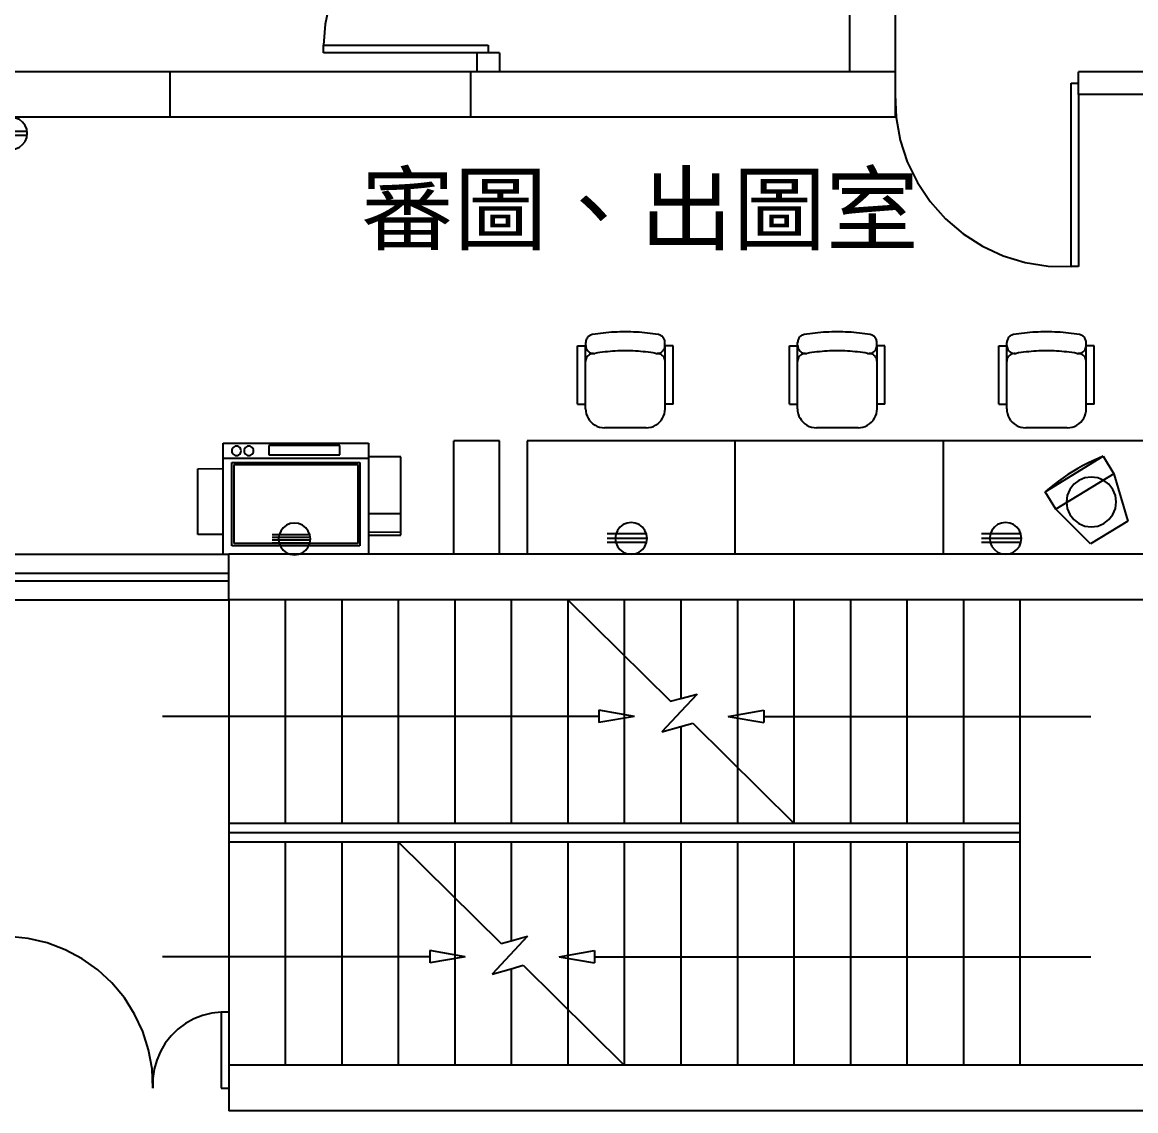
# Model space of a CAD drawing. Header units: centimetres. Extents: x 1966 to 8787, y 7398 to 12383.
# Drawn here: x 6492 to 7081, y 8676 to 9251 of the extents above; entities that cross this region are included whole.
import ezdxf

# ---------------------------------------------------------------- set-up
doc = ezdxf.new("R2010")
doc.units = ezdxf.units.CM
doc.styles.get("Standard").update_dxf_attribs({"font": 'arial.ttf', "height": 10})

# ---------------------------------------------------------------- blocks, each defined once
blk = doc.blocks.new('四連插座')
for p, q in [((-9.45, 12.31), (-10.29, 10.29)), ((-8.11, 14.05), (-9.45, 12.31)), ((-6.37, 15.39), (-8.11, 14.05)), ((-4.35, 16.23), (-6.37, 15.39)), ((-2.17, 16.51), (-4.35, 16.23)), ((0, 16.23), (-2.17, 16.51)), ((2.03, 15.39), (0, 16.23)), ((3.77, 14.05), (2.03, 15.39)), ((5.1, 12.31), (3.77, 14.05)), ((5.94, 10.29), (5.1, 12.31)), ((6.23, 10.33), (-13.96, 10.33)), ((6.23, 8.8), (-13.96, 8.8)), ((6.23, 7.43), (-13.96, 7.43)), ((-10.29, 10.29), (-10.57, 8.11)), ((-10.57, 8.11), (-10.29, 5.94)), ((-10.29, 5.94), (-9.45, 3.91)), ((5.1, 3.91), (5.94, 5.94)), ((6.23, 8.11), (5.94, 10.29)), ((5.94, 5.94), (6.23, 8.11)), ((6.23, 5.83), (-13.96, 5.83)), ((-9.45, 3.91), (-8.11, 2.17)), ((-8.11, 2.17), (-6.37, 0.84)), ((-6.37, 0.84), (-4.35, 0)), ((-4.35, 0), (-2.17, -0.29)), ((-2.17, -0.29), (0, 0)), ((0, 0), (2.03, 0.84)), ((2.03, 0.84), (3.77, 2.17)), ((3.77, 2.17), (5.1, 3.91))]:
    blk.add_line(p, q)
blk = doc.blocks.new('三連插座')
for p, q in [((-7.27, 12.6), (-8.11, 10.57)), ((-5.94, 14.34), (-7.27, 12.6)), ((-4.2, 15.67), (-5.94, 14.34)), ((-2.17, 16.51), (-4.2, 15.67)), ((0, 16.8), (-2.17, 16.51)), ((2.17, 16.51), (0, 16.8)), ((4.2, 15.67), (2.17, 16.51)), ((5.94, 14.34), (4.2, 15.67)), ((7.27, 12.6), (5.94, 14.34)), ((8.11, 10.57), (7.27, 12.6)), ((8.11, 10.73), (-12.77, 10.73)), ((8.4, 8.4), (-12.77, 8.4)), ((8.11, 6.23), (-12.77, 6.24)), ((-8.11, 10.57), (-8.4, 8.4)), ((-8.4, 8.4), (-8.11, 6.23)), ((-8.11, 6.23), (-7.27, 4.2)), ((7.27, 4.2), (8.11, 6.23)), ((8.4, 8.4), (8.11, 10.57)), ((8.11, 6.23), (8.4, 8.4)), ((-7.27, 4.2), (-5.94, 2.46)), ((-5.94, 2.46), (-4.2, 1.13)), ((-4.2, 1.13), (-2.17, 0.29)), ((-2.17, 0.29), (0, 0)), ((0, 0), (2.17, 0.29)), ((2.17, 0.29), (4.2, 1.13)), ((4.2, 1.13), (5.94, 2.46)), ((5.94, 2.46), (7.27, 4.2))]:
    blk.add_line(p, q)
blk = doc.blocks.new('雙連插座')
for p, q in [((-9.45, 12.31), (-10.29, 10.29)), ((-8.11, 14.05), (-9.45, 12.31)), ((-6.37, 15.39), (-8.11, 14.05)), ((-4.35, 16.23), (-6.37, 15.39)), ((-2.17, 16.51), (-4.35, 16.23)), ((0, 16.23), (-2.17, 16.51)), ((2.03, 15.39), (0, 16.23)), ((3.77, 14.05), (2.03, 15.39)), ((5.1, 12.31), (3.77, 14.05)), ((5.94, 10.29), (5.1, 12.31)), ((6.08, 9.2), (-17.33, 9.2)), ((6.08, 7.07), (-17.33, 7.07)), ((-10.29, 10.29), (-10.57, 8.11)), ((-10.57, 8.11), (-10.29, 5.94)), ((-10.29, 5.94), (-9.45, 3.91)), ((5.1, 3.91), (5.94, 5.94)), ((6.23, 8.11), (5.94, 10.29)), ((5.94, 5.94), (6.23, 8.11)), ((-9.45, 3.91), (-8.11, 2.17)), ((-8.11, 2.17), (-6.37, 0.84)), ((-6.37, 0.84), (-4.35, 0)), ((-4.35, 0), (-2.17, -0.29)), ((-2.17, -0.29), (0, 0)), ((0, 0), (2.03, 0.84)), ((2.03, 0.84), (3.77, 2.17)), ((3.77, 2.17), (5.1, 3.91))]:
    blk.add_line(p, q)

msp = doc.modelspace()

# ---------------------------------------------------------------- linework, layer by layer
for p, q in [((6929.51, 9321.73), (6929.51, 9224.73)), ((6953.51, 9321.73), (6953.51, 9224.73)), ((6654.77, 9260.74), (6652.41, 9249.85)), ((6652.41, 9249.85), (6651.51, 9238.73)), ((6651.51, 9238.73), (6738.51, 9238.73)), ((6651.51, 9234.73), (6651.51, 9238.73)), ((6738.51, 9238.73), (6738.51, 9234.73)), ((6732.51, 9234.73), (6651.51, 9234.73)), ((6732.51, 9234.73), (6732.51, 9224.73)), ((6738.51, 9234.73), (6732.51, 9234.73)), ((6744.51, 9234.73), (6738.51, 9234.73)), ((6744.51, 9234.73), (6744.51, 9224.73)), ((6570.51, 9224.73), (6402.51, 9224.73)), ((6570.51, 9200.73), (6570.51, 9224.73)), ((6729.51, 9224.73), (6570.51, 9224.73)), ((6729.51, 9200.73), (6729.51, 9224.73)), ((6732.51, 9224.73), (6729.51, 9224.73)), ((6744.51, 9224.73), (6732.51, 9224.73)), ((6929.51, 9224.73), (6744.51, 9224.73)), ((6953.51, 9224.73), (6929.51, 9224.73)), ((6953.51, 9224.73), (6953.51, 9212.73)), ((7193.51, 9224.73), (7050.51, 9224.73)), ((7050.51, 9218.73), (7050.51, 9224.73)), ((7046.51, 9218.73), (7050.51, 9218.73)), ((7046.51, 9121.73), (7046.51, 9218.73)), ((7050.51, 9212.73), (7050.51, 9218.73)), ((6953.51, 9212.73), (6954.04, 9200.59)), ((6953.51, 9212.73), (6953.51, 9200.73)), ((7050.51, 9212.73), (7050.51, 9121.73)), ((7104.51, 9212.73), (7050.51, 9212.73)), ((6570.51, 9200.73), (6439.51, 9200.73)), ((6729.51, 9200.73), (6570.51, 9200.73)), ((6953.51, 9200.73), (6729.51, 9200.73)), ((6954.04, 9200.59), (6956.21, 9188.63)), ((6956.21, 9188.63), (6960, 9177.08)), ((6960, 9177.08), (6965.34, 9166.15)), ((6965.34, 9166.15), (6972.11, 9156.06)), ((6972.11, 9156.06), (6980.2, 9146.98)), ((6980.2, 9146.98), (6989.45, 9139.09)), ((6989.45, 9139.09), (6999.69, 9132.54)), ((6999.69, 9132.54), (7010.72, 9127.45)), ((7010.72, 9127.45), (7022.35, 9123.91)), ((7022.35, 9123.91), (7034.36, 9121.99)), ((7034.36, 9121.99), (7046.51, 9121.73)), ((7050.51, 9121.73), (7046.51, 9121.73)), ((6790.23, 9082.67), (6790.14, 9082.19)), ((6790.37, 9083.13), (6790.23, 9082.67)), ((6790.56, 9083.58), (6790.37, 9083.13)), ((6790.81, 9084.01), (6790.56, 9083.58)), ((6791.1, 9084.4), (6790.81, 9084.01)), ((6791.44, 9084.75), (6791.1, 9084.4)), ((6791.81, 9085.06), (6791.44, 9084.75)), ((6792.22, 9085.33), (6791.81, 9085.06)), ((6792.66, 9085.55), (6792.22, 9085.33)), ((6793.12, 9085.71), (6792.66, 9085.55)), ((6793.6, 9085.82), (6793.12, 9085.71)), ((6795.04, 9086.05), (6793.6, 9085.82)), ((6796.48, 9086.26), (6795.04, 9086.05)), ((6797.93, 9086.46), (6796.48, 9086.26)), ((6799.38, 9086.63), (6797.93, 9086.46)), ((6800.83, 9086.78), (6799.38, 9086.63)), ((6802.29, 9086.91), (6800.83, 9086.78)), ((6803.75, 9087.02), (6802.29, 9086.91)), ((6805.2, 9087.11), (6803.75, 9087.02)), ((6806.66, 9087.18), (6805.2, 9087.11)), ((6808.12, 9087.23), (6806.66, 9087.18)), ((6809.58, 9087.26), (6808.12, 9087.23)), ((6811.04, 9087.27), (6809.58, 9087.26)), ((6812.5, 9087.26), (6811.04, 9087.27)), ((6813.96, 9087.23), (6812.5, 9087.26)), ((6815.42, 9087.18), (6813.96, 9087.23)), ((6816.88, 9087.11), (6815.42, 9087.18)), ((6818.34, 9087.02), (6816.88, 9087.11)), ((6819.79, 9086.91), (6818.34, 9087.02)), ((6821.25, 9086.78), (6819.79, 9086.91)), ((6822.7, 9086.63), (6821.25, 9086.78)), ((6824.15, 9086.46), (6822.7, 9086.63)), ((6825.6, 9086.26), (6824.15, 9086.46)), ((6827.04, 9086.05), (6825.6, 9086.26)), ((6828.48, 9085.82), (6827.04, 9086.05)), ((6828.96, 9085.71), (6828.48, 9085.82)), ((6829.42, 9085.55), (6828.96, 9085.71)), ((6829.86, 9085.33), (6829.42, 9085.55)), ((6830.27, 9085.06), (6829.86, 9085.33)), ((6830.64, 9084.75), (6830.27, 9085.06)), ((6830.98, 9084.4), (6830.64, 9084.75)), ((6831.27, 9084.01), (6830.98, 9084.4)), ((6831.52, 9083.58), (6831.27, 9084.01)), ((6831.71, 9083.13), (6831.52, 9083.58)), ((6831.86, 9082.67), (6831.71, 9083.13)), ((6831.94, 9082.19), (6831.86, 9082.67)), ((6902.19, 9082.67), (6902.11, 9082.19)), ((6902.33, 9083.13), (6902.19, 9082.67)), ((6902.53, 9083.58), (6902.33, 9083.13)), ((6902.77, 9084.01), (6902.53, 9083.58)), ((6903.07, 9084.4), (6902.77, 9084.01)), ((6903.4, 9084.75), (6903.07, 9084.4)), ((6903.78, 9085.06), (6903.4, 9084.75)), ((6904.19, 9085.33), (6903.78, 9085.06)), ((6904.63, 9085.55), (6904.19, 9085.33)), ((6905.09, 9085.71), (6904.63, 9085.55)), ((6905.56, 9085.82), (6905.09, 9085.71)), ((6907, 9086.05), (6905.56, 9085.82)), ((6908.45, 9086.26), (6907, 9086.05)), ((6909.9, 9086.46), (6908.45, 9086.26)), ((6911.35, 9086.63), (6909.9, 9086.46)), ((6912.8, 9086.78), (6911.35, 9086.63)), ((6914.25, 9086.91), (6912.8, 9086.78)), ((6915.71, 9087.02), (6914.25, 9086.91)), ((6917.17, 9087.11), (6915.71, 9087.02)), ((6918.63, 9087.18), (6917.17, 9087.11)), ((6920.09, 9087.23), (6918.63, 9087.18)), ((6921.55, 9087.26), (6920.09, 9087.23)), ((6923.01, 9087.27), (6921.55, 9087.26)), ((6924.47, 9087.26), (6923.01, 9087.27)), ((6925.93, 9087.23), (6924.47, 9087.26)), ((6927.39, 9087.18), (6925.93, 9087.23)), ((6928.84, 9087.11), (6927.39, 9087.18)), ((6930.3, 9087.02), (6928.84, 9087.11)), ((6931.76, 9086.91), (6930.3, 9087.02)), ((6933.21, 9086.78), (6931.76, 9086.91)), ((6934.67, 9086.63), (6933.21, 9086.78)), ((6936.12, 9086.46), (6934.67, 9086.63)), ((6937.56, 9086.26), (6936.12, 9086.46)), ((6939.01, 9086.05), (6937.56, 9086.26)), ((6940.45, 9085.82), (6939.01, 9086.05)), ((6940.93, 9085.71), (6940.45, 9085.82)), ((6941.39, 9085.55), (6940.93, 9085.71)), ((6941.82, 9085.33), (6941.39, 9085.55)), ((6942.23, 9085.06), (6941.82, 9085.33)), ((6942.61, 9084.75), (6942.23, 9085.06)), ((6942.95, 9084.4), (6942.61, 9084.75)), ((6943.24, 9084.01), (6942.95, 9084.4)), ((6943.48, 9083.58), (6943.24, 9084.01)), ((6943.68, 9083.13), (6943.48, 9083.58)), ((6943.82, 9082.67), (6943.68, 9083.13)), ((6943.91, 9082.19), (6943.82, 9082.67)), ((7012.72, 9082.67), (7012.63, 9082.19)), ((7012.86, 9083.13), (7012.72, 9082.67)), ((7013.06, 9083.58), (7012.86, 9083.13)), ((7013.3, 9084.01), (7013.06, 9083.58)), ((7013.59, 9084.4), (7013.3, 9084.01)), ((7013.93, 9084.75), (7013.59, 9084.4)), ((7014.31, 9085.06), (7013.93, 9084.75)), ((7014.72, 9085.33), (7014.31, 9085.06)), ((7015.15, 9085.55), (7014.72, 9085.33)), ((7015.61, 9085.71), (7015.15, 9085.55)), ((7016.09, 9085.82), (7015.61, 9085.71)), ((7017.53, 9086.05), (7016.09, 9085.82)), ((7018.98, 9086.26), (7017.53, 9086.05)), ((7020.42, 9086.46), (7018.98, 9086.26)), ((7021.87, 9086.63), (7020.42, 9086.46)), ((7023.33, 9086.78), (7021.87, 9086.63)), ((7024.78, 9086.91), (7023.33, 9086.78)), ((7026.24, 9087.02), (7024.78, 9086.91)), ((7027.7, 9087.11), (7026.24, 9087.02)), ((7029.15, 9087.18), (7027.7, 9087.11)), ((7030.61, 9087.23), (7029.15, 9087.18)), ((7032.07, 9087.26), (7030.61, 9087.23)), ((7033.53, 9087.27), (7032.07, 9087.26)), ((7034.99, 9087.26), (7033.53, 9087.27)), ((7036.45, 9087.23), (7034.99, 9087.26)), ((7037.91, 9087.18), (7036.45, 9087.23)), ((7039.37, 9087.11), (7037.91, 9087.18)), ((7040.83, 9087.02), (7039.37, 9087.11)), ((7042.29, 9086.91), (7040.83, 9087.02)), ((7043.74, 9086.78), (7042.29, 9086.91)), ((7045.19, 9086.63), (7043.74, 9086.78)), ((7046.64, 9086.46), (7045.19, 9086.63)), ((7048.09, 9086.26), (7046.64, 9086.46)), ((7049.54, 9086.05), (7048.09, 9086.26)), ((7050.98, 9085.82), (7049.54, 9086.05)), ((7051.45, 9085.71), (7050.98, 9085.82)), ((7051.91, 9085.55), (7051.45, 9085.71)), ((7052.35, 9085.33), (7051.91, 9085.55)), ((7052.76, 9085.06), (7052.35, 9085.33)), ((7053.14, 9084.75), (7052.76, 9085.06)), ((7053.47, 9084.4), (7053.14, 9084.75)), ((7053.77, 9084.01), (7053.47, 9084.4)), ((7054.01, 9083.58), (7053.77, 9084.01)), ((7054.21, 9083.13), (7054.01, 9083.58)), ((7054.35, 9082.67), (7054.21, 9083.13)), ((7054.43, 9082.19), (7054.35, 9082.67)), ((6785.85, 9049.1), (6785.85, 9079.95)), ((6785.85, 9079.95), (6790.03, 9079.95)), ((6790.03, 9071.64), (6790.03, 9079.95)), ((6790.14, 9082.19), (6790.11, 9081.7)), ((6790.11, 9080), (6790.11, 9081.7)), ((6790.11, 9080), (6790.15, 9079.46)), ((6790.15, 9079.46), (6790.25, 9078.93)), ((6790.25, 9078.93), (6790.43, 9078.41)), ((6790.43, 9078.41), (6790.67, 9077.92)), ((6790.67, 9077.92), (6790.97, 9077.47)), ((6790.97, 9077.47), (6791.32, 9077.06)), ((6791.32, 9077.06), (6791.73, 9076.7)), ((6791.73, 9076.7), (6792.18, 9076.4)), ((6800.32, 9076.64), (6798.99, 9076.48)), ((6801.65, 9076.78), (6800.32, 9076.64)), ((6802.99, 9076.9), (6801.65, 9076.78)), ((6804.33, 9077.01), (6802.99, 9076.9)), ((6805.67, 9077.09), (6804.33, 9077.01)), ((6807.01, 9077.16), (6805.67, 9077.09)), ((6808.36, 9077.2), (6807.01, 9077.16)), ((6809.7, 9077.23), (6808.36, 9077.2)), ((6811.04, 9077.24), (6809.7, 9077.23)), ((6812.38, 9077.23), (6811.04, 9077.24)), ((6813.73, 9077.2), (6812.38, 9077.23)), ((6815.07, 9077.16), (6813.73, 9077.2)), ((6816.41, 9077.09), (6815.07, 9077.16)), ((6817.75, 9077.01), (6816.41, 9077.09)), ((6819.09, 9076.9), (6817.75, 9077.01)), ((6820.43, 9076.78), (6819.09, 9076.9)), ((6821.76, 9076.64), (6820.43, 9076.78)), ((6823.1, 9076.48), (6821.76, 9076.64)), ((6829.9, 9076.4), (6830.35, 9076.7)), ((6830.35, 9076.7), (6830.76, 9077.06)), ((6830.76, 9077.06), (6831.12, 9077.47)), ((6831.12, 9077.47), (6831.42, 9077.92)), ((6831.42, 9077.92), (6831.65, 9078.41)), ((6831.65, 9078.41), (6831.83, 9078.93)), ((6831.83, 9078.93), (6831.93, 9079.46)), ((6831.93, 9079.46), (6831.97, 9080)), ((6831.97, 9081.7), (6831.94, 9082.19)), ((6831.97, 9080), (6831.97, 9081.7)), ((6836.23, 9079.95), (6832.05, 9079.95)), ((6832.05, 9071.64), (6832.05, 9079.95)), ((6836.23, 9049.1), (6836.23, 9079.95)), ((6897.82, 9049.1), (6897.82, 9079.95)), ((6897.82, 9079.95), (6902, 9079.95)), ((6902, 9071.64), (6902, 9079.95)), ((6902.11, 9082.19), (6902.08, 9081.7)), ((6902.08, 9080), (6902.08, 9081.7)), ((6902.08, 9080), (6902.11, 9079.46)), ((6902.11, 9079.46), (6902.22, 9078.93)), ((6902.22, 9078.93), (6902.39, 9078.41)), ((6902.39, 9078.41), (6902.63, 9077.92)), ((6902.63, 9077.92), (6902.93, 9077.47)), ((6902.93, 9077.47), (6903.29, 9077.06)), ((6903.29, 9077.06), (6903.7, 9076.7)), ((6903.7, 9076.7), (6904.15, 9076.4)), ((6912.28, 9076.64), (6910.95, 9076.48)), ((6913.62, 9076.78), (6912.28, 9076.64)), ((6914.96, 9076.9), (6913.62, 9076.78)), ((6916.3, 9077.01), (6914.96, 9076.9)), ((6917.64, 9077.09), (6916.3, 9077.01)), ((6918.98, 9077.16), (6917.64, 9077.09)), ((6920.32, 9077.2), (6918.98, 9077.16)), ((6921.66, 9077.23), (6920.32, 9077.2)), ((6923.01, 9077.24), (6921.66, 9077.23)), ((6924.35, 9077.23), (6923.01, 9077.24)), ((6925.69, 9077.2), (6924.35, 9077.23)), ((6927.03, 9077.16), (6925.69, 9077.2)), ((6928.38, 9077.09), (6927.03, 9077.16)), ((6929.72, 9077.01), (6928.38, 9077.09)), ((6931.06, 9076.9), (6929.72, 9077.01)), ((6932.39, 9076.78), (6931.06, 9076.9)), ((6933.73, 9076.64), (6932.39, 9076.78)), ((6935.06, 9076.48), (6933.73, 9076.64)), ((6941.87, 9076.4), (6942.32, 9076.7)), ((6942.32, 9076.7), (6942.72, 9077.06)), ((6942.72, 9077.06), (6943.08, 9077.47)), ((6943.08, 9077.47), (6943.38, 9077.92)), ((6943.38, 9077.92), (6943.62, 9078.41)), ((6943.62, 9078.41), (6943.79, 9078.93)), ((6943.79, 9078.93), (6943.9, 9079.46)), ((6943.9, 9079.46), (6943.93, 9080)), ((6943.93, 9081.7), (6943.91, 9082.19)), ((6943.93, 9080), (6943.93, 9081.7)), ((6948.19, 9079.95), (6944.01, 9079.95)), ((6944.01, 9071.64), (6944.01, 9079.95)), ((6948.19, 9049.1), (6948.19, 9079.95)), ((7008.35, 9049.1), (7008.35, 9079.95)), ((7008.35, 9079.95), (7012.53, 9079.95)), ((7012.53, 9071.64), (7012.53, 9079.95)), ((7012.63, 9082.19), (7012.61, 9081.7)), ((7012.61, 9080), (7012.61, 9081.7)), ((7012.61, 9080), (7012.64, 9079.46)), ((7012.64, 9079.46), (7012.75, 9078.93)), ((7012.75, 9078.93), (7012.92, 9078.41)), ((7012.92, 9078.41), (7013.16, 9077.92)), ((7013.16, 9077.92), (7013.46, 9077.47)), ((7013.46, 9077.47), (7013.82, 9077.06)), ((7013.82, 9077.06), (7014.22, 9076.7)), ((7014.22, 9076.7), (7014.67, 9076.4)), ((7022.81, 9076.64), (7021.48, 9076.48)), ((7024.15, 9076.78), (7022.81, 9076.64)), ((7025.48, 9076.9), (7024.15, 9076.78)), ((7026.82, 9077.01), (7025.48, 9076.9)), ((7028.16, 9077.09), (7026.82, 9077.01)), ((7029.51, 9077.16), (7028.16, 9077.09)), ((7030.85, 9077.2), (7029.51, 9077.16)), ((7032.19, 9077.23), (7030.85, 9077.2)), ((7033.53, 9077.24), (7032.19, 9077.23)), ((7034.88, 9077.23), (7033.53, 9077.24)), ((7036.22, 9077.2), (7034.88, 9077.23)), ((7037.56, 9077.16), (7036.22, 9077.2)), ((7038.9, 9077.09), (7037.56, 9077.16)), ((7040.24, 9077.01), (7038.9, 9077.09)), ((7041.58, 9076.9), (7040.24, 9077.01)), ((7042.92, 9076.78), (7041.58, 9076.9)), ((7044.26, 9076.64), (7042.92, 9076.78)), ((7045.59, 9076.48), (7044.26, 9076.64)), ((7052.39, 9076.4), (7052.84, 9076.7)), ((7052.84, 9076.7), (7053.25, 9077.06)), ((7053.25, 9077.06), (7053.61, 9077.47)), ((7053.61, 9077.47), (7053.91, 9077.92)), ((7053.91, 9077.92), (7054.15, 9078.41)), ((7054.15, 9078.41), (7054.32, 9078.93)), ((7054.32, 9078.93), (7054.43, 9079.46)), ((7054.46, 9081.7), (7054.43, 9082.19)), ((7054.43, 9079.46), (7054.46, 9080)), ((7054.46, 9080), (7054.46, 9081.7)), ((7058.72, 9079.95), (7054.54, 9079.95)), ((7054.54, 9071.64), (7054.54, 9079.95)), ((7058.72, 9049.1), (7058.72, 9079.95)), ((6790.07, 9072.19), (6790.03, 9071.64)), ((6790.03, 9049.1), (6790.03, 9071.64)), ((6790.18, 9072.73), (6790.07, 9072.19)), ((6790.35, 9073.25), (6790.18, 9072.73)), ((6790.6, 9073.74), (6790.35, 9073.25)), ((6790.91, 9074.2), (6790.6, 9073.74)), ((6791.27, 9074.61), (6790.91, 9074.2)), ((6791.69, 9074.97), (6791.27, 9074.61)), ((6792.15, 9075.28), (6791.69, 9074.97)), ((6792.64, 9075.52), (6792.15, 9075.28)), ((6792.18, 9076.4), (6792.67, 9076.15)), ((6793.16, 9075.69), (6792.64, 9075.52)), ((6792.67, 9076.15), (6793.18, 9075.97)), ((6793.7, 9075.79), (6793.16, 9075.69)), ((6793.18, 9075.97), (6793.71, 9075.86)), ((6794.25, 9075.82), (6793.7, 9075.79)), ((6793.71, 9075.86), (6794.25, 9075.82)), ((6794.25, 9075.82), (6794.32, 9075.82)), ((6794.32, 9075.82), (6794.38, 9075.82)), ((6794.38, 9075.82), (6794.44, 9075.82)), ((6794.44, 9075.82), (6794.5, 9075.83)), ((6794.5, 9075.83), (6794.57, 9075.83)), ((6794.57, 9075.83), (6794.63, 9075.83)), ((6794.63, 9075.83), (6794.69, 9075.84)), ((6794.69, 9075.84), (6794.75, 9075.85)), ((6794.75, 9075.85), (6794.82, 9075.85)), ((6794.82, 9075.85), (6794.88, 9075.86)), ((6794.88, 9075.86), (6794.94, 9075.87)), ((6794.94, 9075.87), (6795, 9075.88)), ((6796.33, 9076.1), (6795, 9075.88)), ((6797.65, 9076.3), (6796.33, 9076.1)), ((6798.99, 9076.48), (6797.65, 9076.3)), ((6824.43, 9076.3), (6823.1, 9076.48)), ((6825.76, 9076.1), (6824.43, 9076.3)), ((6827.08, 9075.88), (6825.76, 9076.1)), ((6827.08, 9075.88), (6827.14, 9075.87)), ((6827.14, 9075.87), (6827.21, 9075.86)), ((6827.21, 9075.86), (6827.27, 9075.85)), ((6827.27, 9075.85), (6827.33, 9075.85)), ((6827.33, 9075.85), (6827.39, 9075.84)), ((6827.39, 9075.84), (6827.45, 9075.83)), ((6827.45, 9075.83), (6827.52, 9075.83)), ((6827.52, 9075.83), (6827.58, 9075.83)), ((6827.58, 9075.83), (6827.64, 9075.82)), ((6827.64, 9075.82), (6827.7, 9075.82)), ((6827.7, 9075.82), (6827.77, 9075.82)), ((6827.77, 9075.82), (6827.83, 9075.82)), ((6827.83, 9075.82), (6828.37, 9075.86)), ((6828.38, 9075.79), (6827.83, 9075.82)), ((6828.37, 9075.86), (6828.9, 9075.97)), ((6828.92, 9075.69), (6828.38, 9075.79)), ((6828.9, 9075.97), (6829.42, 9076.15)), ((6829.44, 9075.52), (6828.92, 9075.69)), ((6829.42, 9076.15), (6829.9, 9076.4)), ((6829.94, 9075.28), (6829.44, 9075.52)), ((6830.4, 9074.97), (6829.94, 9075.28)), ((6830.81, 9074.61), (6830.4, 9074.97)), ((6831.18, 9074.2), (6830.81, 9074.61)), ((6831.48, 9073.74), (6831.18, 9074.2)), ((6831.73, 9073.25), (6831.48, 9073.74)), ((6831.91, 9072.73), (6831.73, 9073.25)), ((6832.01, 9072.19), (6831.91, 9072.73)), ((6832.05, 9071.64), (6832.01, 9072.19)), ((6832.05, 9049.1), (6832.05, 9071.64)), ((6902.03, 9072.19), (6902, 9071.64)), ((6902, 9049.1), (6902, 9071.64)), ((6902.14, 9072.73), (6902.03, 9072.19)), ((6902.32, 9073.25), (6902.14, 9072.73)), ((6902.56, 9073.74), (6902.32, 9073.25)), ((6902.87, 9074.2), (6902.56, 9073.74)), ((6903.24, 9074.61), (6902.87, 9074.2)), ((6903.65, 9074.97), (6903.24, 9074.61)), ((6904.11, 9075.28), (6903.65, 9074.97)), ((6904.61, 9075.52), (6904.11, 9075.28)), ((6904.15, 9076.4), (6904.63, 9076.15)), ((6905.13, 9075.69), (6904.61, 9075.52)), ((6904.63, 9076.15), (6905.14, 9075.97)), ((6905.67, 9075.79), (6905.13, 9075.69)), ((6905.14, 9075.97), (6905.68, 9075.86)), ((6906.22, 9075.82), (6905.67, 9075.79)), ((6905.68, 9075.86), (6906.22, 9075.82)), ((6906.22, 9075.82), (6906.28, 9075.82)), ((6906.28, 9075.82), (6906.34, 9075.82)), ((6906.34, 9075.82), (6906.41, 9075.82)), ((6906.41, 9075.82), (6906.47, 9075.83)), ((6906.47, 9075.83), (6906.53, 9075.83)), ((6906.53, 9075.83), (6906.59, 9075.83)), ((6906.59, 9075.83), (6906.66, 9075.84)), ((6906.66, 9075.84), (6906.72, 9075.85)), ((6906.72, 9075.85), (6906.78, 9075.85)), ((6906.78, 9075.85), (6906.84, 9075.86)), ((6906.84, 9075.86), (6906.9, 9075.87)), ((6906.9, 9075.87), (6906.97, 9075.88)), ((6908.29, 9076.1), (6906.97, 9075.88)), ((6909.62, 9076.3), (6908.29, 9076.1)), ((6910.95, 9076.48), (6909.62, 9076.3)), ((6936.39, 9076.3), (6935.06, 9076.48)), ((6937.72, 9076.1), (6936.39, 9076.3)), ((6939.05, 9075.88), (6937.72, 9076.1)), ((6939.05, 9075.88), (6939.11, 9075.87)), ((6939.11, 9075.87), (6939.17, 9075.86)), ((6939.17, 9075.86), (6939.23, 9075.85)), ((6939.23, 9075.85), (6939.29, 9075.85)), ((6939.29, 9075.85), (6939.36, 9075.84)), ((6939.36, 9075.84), (6939.42, 9075.83)), ((6939.42, 9075.83), (6939.48, 9075.83)), ((6939.48, 9075.83), (6939.54, 9075.83)), ((6939.54, 9075.83), (6939.61, 9075.82)), ((6939.61, 9075.82), (6939.67, 9075.82)), ((6939.67, 9075.82), (6939.73, 9075.82)), ((6939.73, 9075.82), (6939.79, 9075.82)), ((6939.79, 9075.82), (6940.34, 9075.86)), ((6940.34, 9075.79), (6939.79, 9075.82)), ((6940.34, 9075.86), (6940.87, 9075.97)), ((6940.88, 9075.69), (6940.34, 9075.79)), ((6940.87, 9075.97), (6941.38, 9076.15)), ((6941.41, 9075.52), (6940.88, 9075.69)), ((6941.38, 9076.15), (6941.87, 9076.4)), ((6941.9, 9075.28), (6941.41, 9075.52)), ((6942.36, 9074.97), (6941.9, 9075.28)), ((6942.78, 9074.61), (6942.36, 9074.97)), ((6943.14, 9074.2), (6942.78, 9074.61)), ((6943.45, 9073.74), (6943.14, 9074.2)), ((6943.69, 9073.25), (6943.45, 9073.74)), ((6943.87, 9072.73), (6943.69, 9073.25)), ((6943.98, 9072.19), (6943.87, 9072.73)), ((6944.01, 9071.64), (6943.98, 9072.19)), ((6944.01, 9049.1), (6944.01, 9071.64)), ((7012.56, 9072.19), (7012.53, 9071.64)), ((7012.53, 9049.1), (7012.53, 9071.64)), ((7012.67, 9072.73), (7012.56, 9072.19)), ((7012.85, 9073.25), (7012.67, 9072.73)), ((7013.09, 9073.74), (7012.85, 9073.25)), ((7013.4, 9074.2), (7013.09, 9073.74)), ((7013.76, 9074.61), (7013.4, 9074.2)), ((7014.18, 9074.97), (7013.76, 9074.61)), ((7014.64, 9075.28), (7014.18, 9074.97)), ((7015.13, 9075.52), (7014.64, 9075.28)), ((7014.67, 9076.4), (7015.16, 9076.15)), ((7015.66, 9075.69), (7015.13, 9075.52)), ((7015.16, 9076.15), (7015.67, 9075.97)), ((7016.2, 9075.79), (7015.66, 9075.69)), ((7015.67, 9075.97), (7016.2, 9075.86)), ((7016.2, 9075.86), (7016.75, 9075.82)), ((7016.75, 9075.82), (7016.2, 9075.79)), ((7016.75, 9075.82), (7016.81, 9075.82)), ((7016.81, 9075.82), (7016.87, 9075.82)), ((7016.87, 9075.82), (7016.93, 9075.82)), ((7016.93, 9075.82), (7017, 9075.83)), ((7017, 9075.83), (7017.06, 9075.83)), ((7017.06, 9075.83), (7017.12, 9075.83)), ((7017.12, 9075.83), (7017.18, 9075.84)), ((7017.18, 9075.84), (7017.25, 9075.85)), ((7017.25, 9075.85), (7017.31, 9075.85)), ((7017.31, 9075.85), (7017.37, 9075.86)), ((7017.37, 9075.86), (7017.43, 9075.87)), ((7017.43, 9075.87), (7017.49, 9075.88)), ((7018.82, 9076.1), (7017.49, 9075.88)), ((7020.15, 9076.3), (7018.82, 9076.1)), ((7021.48, 9076.48), (7020.15, 9076.3)), ((7046.92, 9076.3), (7045.59, 9076.48)), ((7048.25, 9076.1), (7046.92, 9076.3)), ((7049.57, 9075.88), (7048.25, 9076.1)), ((7049.57, 9075.88), (7049.64, 9075.87)), ((7049.64, 9075.87), (7049.7, 9075.86)), ((7049.7, 9075.86), (7049.76, 9075.85)), ((7049.76, 9075.85), (7049.82, 9075.85)), ((7049.82, 9075.85), (7049.88, 9075.84)), ((7049.88, 9075.84), (7049.95, 9075.83)), ((7049.95, 9075.83), (7050.01, 9075.83)), ((7050.01, 9075.83), (7050.07, 9075.83)), ((7050.07, 9075.83), (7050.13, 9075.82)), ((7050.13, 9075.82), (7050.2, 9075.82)), ((7050.2, 9075.82), (7050.26, 9075.82)), ((7050.26, 9075.82), (7050.32, 9075.82)), ((7050.32, 9075.82), (7050.86, 9075.86)), ((7050.87, 9075.79), (7050.32, 9075.82)), ((7050.86, 9075.86), (7051.4, 9075.97)), ((7051.41, 9075.69), (7050.87, 9075.79)), ((7051.4, 9075.97), (7051.91, 9076.15)), ((7051.93, 9075.52), (7051.41, 9075.69)), ((7051.91, 9076.15), (7052.39, 9076.4)), ((7052.43, 9075.28), (7051.93, 9075.52)), ((7052.89, 9074.97), (7052.43, 9075.28)), ((7053.3, 9074.61), (7052.89, 9074.97)), ((7053.67, 9074.2), (7053.3, 9074.61)), ((7053.98, 9073.74), (7053.67, 9074.2)), ((7054.22, 9073.25), (7053.98, 9073.74)), ((7054.4, 9072.73), (7054.22, 9073.25)), ((7054.51, 9072.19), (7054.4, 9072.73)), ((7054.54, 9071.64), (7054.51, 9072.19)), ((7054.54, 9049.1), (7054.54, 9071.64)), ((6785.85, 9049.1), (6790.03, 9049.1)), ((6790.03, 9046.59), (6790.03, 9049.1)), ((6832.05, 9046.59), (6832.05, 9049.1)), ((6836.23, 9049.1), (6832.05, 9049.1)), ((6897.82, 9049.1), (6902, 9049.1)), ((6902, 9046.59), (6902, 9049.1)), ((6944.01, 9046.59), (6944.01, 9049.1)), ((6948.19, 9049.1), (6944.01, 9049.1)), ((7008.35, 9049.1), (7012.53, 9049.1)), ((7012.53, 9046.59), (7012.53, 9049.1)), ((7054.54, 9046.59), (7054.54, 9049.1)), ((7058.72, 9049.1), (7054.54, 9049.1)), ((6790.03, 9046.59), (6790.12, 9045.28)), ((6790.12, 9045.28), (6790.37, 9044)), ((6790.37, 9044), (6790.8, 9042.75)), ((6790.8, 9042.75), (6791.38, 9041.58)), ((6791.38, 9041.58), (6792.11, 9040.49)), ((6829.98, 9040.49), (6830.71, 9041.58)), ((6830.71, 9041.58), (6831.29, 9042.75)), ((6831.29, 9042.75), (6831.71, 9044)), ((6831.71, 9044), (6831.96, 9045.28)), ((6831.96, 9045.28), (6832.05, 9046.59)), ((6902, 9046.59), (6902.08, 9045.28)), ((6902.08, 9045.28), (6902.34, 9044)), ((6902.34, 9044), (6902.76, 9042.75)), ((6902.76, 9042.75), (6903.34, 9041.58)), ((6903.34, 9041.58), (6904.07, 9040.49)), ((6941.94, 9040.49), (6942.67, 9041.58)), ((6942.67, 9041.58), (6943.25, 9042.75)), ((6943.25, 9042.75), (6943.67, 9044)), ((6943.67, 9044), (6943.93, 9045.28)), ((6943.93, 9045.28), (6944.01, 9046.59)), ((7012.53, 9046.59), (7012.61, 9045.28)), ((7012.61, 9045.28), (7012.87, 9044)), ((7012.87, 9044), (7013.29, 9042.75)), ((7013.29, 9042.75), (7013.87, 9041.58)), ((7013.87, 9041.58), (7014.6, 9040.49)), ((7052.47, 9040.49), (7053.2, 9041.58)), ((7053.2, 9041.58), (7053.78, 9042.75)), ((7053.78, 9042.75), (7054.2, 9044)), ((7054.2, 9044), (7054.46, 9045.28)), ((7054.46, 9045.28), (7054.54, 9046.59)), ((6792.11, 9040.49), (6792.97, 9039.5)), ((6792.97, 9039.5), (6793.96, 9038.63)), ((6793.96, 9038.63), (6795.05, 9037.91)), ((6795.05, 9037.91), (6796.23, 9037.32)), ((6796.23, 9037.32), (6797.47, 9036.9)), ((6797.47, 9036.9), (6798.76, 9036.65)), ((6798.76, 9036.65), (6800.06, 9036.56)), ((6822.02, 9036.56), (6800.06, 9036.56)), ((6822.02, 9036.56), (6823.33, 9036.65)), ((6823.33, 9036.65), (6824.61, 9036.9)), ((6824.61, 9036.9), (6825.86, 9037.32)), ((6825.86, 9037.32), (6827.03, 9037.91)), ((6827.03, 9037.91), (6828.13, 9038.63)), ((6828.13, 9038.63), (6829.11, 9039.5)), ((6829.11, 9039.5), (6829.98, 9040.49)), ((6904.07, 9040.49), (6904.94, 9039.5)), ((6904.94, 9039.5), (6905.92, 9038.63)), ((6905.92, 9038.63), (6907.01, 9037.91)), ((6907.01, 9037.91), (6908.19, 9037.32)), ((6908.19, 9037.32), (6909.43, 9036.9)), ((6909.43, 9036.9), (6910.72, 9036.65)), ((6910.72, 9036.65), (6912.03, 9036.56)), ((6933.98, 9036.56), (6912.03, 9036.56)), ((6933.98, 9036.56), (6935.29, 9036.65)), ((6935.29, 9036.65), (6936.58, 9036.9)), ((6936.58, 9036.9), (6937.82, 9037.32)), ((6937.82, 9037.32), (6939, 9037.91)), ((6939, 9037.91), (6940.09, 9038.63)), ((6940.09, 9038.63), (6941.08, 9039.5)), ((6941.08, 9039.5), (6941.94, 9040.49)), ((7014.6, 9040.49), (7015.46, 9039.5)), ((7015.46, 9039.5), (7016.45, 9038.63)), ((7016.45, 9038.63), (7017.54, 9037.91)), ((7017.54, 9037.91), (7018.72, 9037.32)), ((7018.72, 9037.32), (7019.96, 9036.9)), ((7019.96, 9036.9), (7021.25, 9036.65)), ((7021.25, 9036.65), (7022.56, 9036.56)), ((7044.51, 9036.56), (7022.56, 9036.56)), ((7044.51, 9036.56), (7045.82, 9036.65)), ((7045.82, 9036.65), (7047.11, 9036.9)), ((7047.11, 9036.9), (7048.35, 9037.32)), ((7048.35, 9037.32), (7049.53, 9037.91)), ((7049.53, 9037.91), (7050.62, 9038.63)), ((7050.62, 9038.63), (7051.6, 9039.5)), ((7051.6, 9039.5), (7052.47, 9040.49)), ((6744.51, 9029.73), (6720.51, 9029.73)), ((6720.51, 8969.73), (6720.51, 9029.73)), ((6744.51, 8969.73), (6744.51, 9029.73)), ((6869.14, 9029.73), (6759.14, 9029.73)), ((6759.14, 9029.73), (6759.14, 8969.73)), ((6869.14, 8969.73), (6869.14, 9029.73)), ((6979.14, 9029.73), (6869.14, 9029.73)), ((6979.14, 8969.73), (6979.14, 9029.73)), ((7089.14, 9029.73), (6979.14, 9029.73)), ((6598.66, 8969.73), (6598.66, 9028.47)), ((6598.66, 9028.47), (6675.32, 9028.47)), ((6603.17, 9025.04), (6603.08, 9024.4)), ((6603.08, 9024.4), (6603.17, 9023.75)), ((6603.42, 9025.64), (6603.17, 9025.04)), ((6603.17, 9023.75), (6603.42, 9023.15)), ((6603.81, 9026.16), (6603.42, 9025.64)), ((6604.33, 9026.56), (6603.81, 9026.16)), ((6604.93, 9026.81), (6604.33, 9026.56)), ((6605.58, 9026.89), (6604.93, 9026.81)), ((6606.22, 9026.81), (6605.58, 9026.89)), ((6606.83, 9026.56), (6606.22, 9026.81)), ((6607.34, 9026.16), (6606.83, 9026.56)), ((6607.74, 9025.64), (6607.34, 9026.16)), ((6607.99, 9025.04), (6607.74, 9025.64)), ((6607.74, 9023.15), (6607.99, 9023.75)), ((6608.07, 9024.4), (6607.99, 9025.04)), ((6607.99, 9023.75), (6608.07, 9024.4)), ((6609.75, 9025.05), (6609.66, 9024.4)), ((6609.66, 9024.4), (6609.75, 9023.76)), ((6610, 9025.65), (6609.75, 9025.05)), ((6609.75, 9023.76), (6610, 9023.15)), ((6610.39, 9026.17), (6610, 9025.65)), ((6610.91, 9026.56), (6610.39, 9026.17)), ((6611.51, 9026.81), (6610.91, 9026.56)), ((6612.16, 9026.9), (6611.51, 9026.81)), ((6612.8, 9026.81), (6612.16, 9026.9)), ((6613.4, 9026.56), (6612.8, 9026.81)), ((6613.92, 9026.17), (6613.4, 9026.56)), ((6614.32, 9025.65), (6613.92, 9026.17)), ((6614.57, 9025.05), (6614.32, 9025.65)), ((6614.32, 9023.15), (6614.57, 9023.76)), ((6614.65, 9024.4), (6614.57, 9025.05)), ((6614.57, 9023.76), (6614.65, 9024.4)), ((6660.24, 9027.27), (6622.7, 9027.24)), ((6622.7, 9027.24), (6622.7, 9022.37)), ((6660.24, 9022.37), (6660.24, 9027.27)), ((6675.32, 9028.47), (6675.32, 9020.54)), ((6598.66, 9020.54), (6675.32, 9020.54)), ((6603.2, 9018.27), (6670.79, 9018.27)), ((6603.23, 8974.27), (6603.2, 9018.27)), ((6603.42, 9023.15), (6603.81, 9022.63)), ((6603.81, 9022.63), (6604.33, 9022.24)), ((6604.33, 9022.24), (6604.93, 9021.99)), ((6604.93, 9021.99), (6605.58, 9021.9)), ((6605.58, 9021.9), (6606.22, 9021.99)), ((6606.22, 9021.99), (6606.83, 9022.24)), ((6606.83, 9022.24), (6607.34, 9022.63)), ((6607.34, 9022.63), (6607.74, 9023.15)), ((6610, 9023.15), (6610.39, 9022.64)), ((6610.39, 9022.64), (6610.91, 9022.24)), ((6610.91, 9022.24), (6611.51, 9021.99)), ((6611.51, 9021.99), (6612.16, 9021.91)), ((6612.16, 9021.91), (6612.8, 9021.99)), ((6612.8, 9021.99), (6613.4, 9022.24)), ((6613.4, 9022.24), (6613.92, 9022.64)), ((6613.92, 9022.64), (6614.32, 9023.15)), ((6622.7, 9022.37), (6660.24, 9022.37)), ((6670.79, 9018.27), (6670.82, 8974.27)), ((6692.46, 9021.17), (6675.32, 9021.15)), ((6675.32, 9020.54), (6675.32, 8969.73)), ((6692.48, 8991.24), (6692.46, 9021.17)), ((7032.84, 9002.82), (7063.53, 9021.59)), ((7055.31, 9017.84), (7052.64, 9016.44)), ((7058.02, 9019.16), (7055.31, 9017.84)), ((7060.76, 9020.41), (7058.02, 9019.16)), ((7063.53, 9021.59), (7060.76, 9020.41)), ((7063.53, 9021.59), (7069.2, 9012.31)), ((6585.17, 9014.96), (6598.67, 9014.98)), ((6585.2, 8980.26), (6585.17, 9014.96)), ((6604.34, 9017.14), (6669.65, 9017.18)), ((6604.36, 8975.41), (6604.34, 9017.14)), ((6669.65, 9017.18), (6669.68, 8975.41)), ((7069.2, 9012.31), (7038.52, 8993.54)), ((7044.88, 9011.84), (7042.38, 9010.16)), ((7047.43, 9013.44), (7044.88, 9011.84)), ((7050.01, 9014.98), (7047.43, 9013.44)), ((7052.64, 9016.44), (7050.01, 9014.98)), ((7069.2, 9012.31), (7076.44, 8987.27)), ((7037.51, 9006.62), (7035.15, 9004.75)), ((7039.92, 9008.42), (7037.51, 9006.62)), ((7042.38, 9010.16), (7039.92, 9008.42)), ((7047.9, 9006.71), (7045.81, 9003.98)), ((7050.63, 9008.8), (7047.9, 9006.71)), ((7053.81, 9010.12), (7050.63, 9008.8)), ((7057.22, 9010.57), (7053.81, 9010.12)), ((7060.63, 9010.12), (7057.22, 9010.57)), ((7063.81, 9008.8), (7060.63, 9010.12)), ((7066.54, 9006.71), (7063.81, 9008.8)), ((7068.63, 9003.98), (7066.54, 9006.71)), ((7035.15, 9004.75), (7032.84, 9002.82)), ((7038.52, 8993.54), (7032.84, 9002.82)), ((7044.49, 9000.8), (7044.04, 8997.39)), ((7045.81, 9003.98), (7044.49, 9000.8)), ((7069.95, 9000.8), (7068.63, 9003.98)), ((7070.4, 8997.39), (7069.95, 9000.8)), ((7044.04, 8997.39), (7044.49, 8993.98)), ((7069.95, 8993.98), (7070.4, 8997.39)), ((6675.34, 8991.22), (6692.48, 8991.24)), ((6692.49, 8979.9), (6692.48, 8991.24)), ((7056.79, 8975.26), (7038.52, 8993.54)), ((7044.49, 8993.98), (7045.81, 8990.8)), ((7045.81, 8990.8), (7047.9, 8988.07)), ((7066.54, 8988.07), (7068.63, 8990.8)), ((7068.63, 8990.8), (7069.95, 8993.98)), ((7047.9, 8988.07), (7050.63, 8985.97)), ((7050.63, 8985.97), (7053.81, 8984.66)), ((7053.81, 8984.66), (7057.22, 8984.21)), ((7076.44, 8987.27), (7056.79, 8975.26)), ((7057.22, 8984.21), (7060.63, 8984.66)), ((7060.63, 8984.66), (7063.81, 8985.97)), ((7063.81, 8985.97), (7066.54, 8988.07)), ((6598.69, 8980.28), (6585.2, 8980.26)), ((6675.35, 8981.51), (6692.48, 8981.53)), ((6675.35, 8979.88), (6692.49, 8979.9)), ((6670.82, 8974.27), (6603.23, 8974.27)), ((6669.68, 8975.41), (6604.36, 8975.41)), ((6481.51, 8969.73), (6598.66, 8969.73)), ((6598.66, 8969.73), (6601.51, 8969.73)), ((6601.51, 8959.73), (6601.51, 8969.73)), ((6675.32, 8969.73), (6601.51, 8969.73)), ((6720.51, 8969.73), (6675.32, 8969.73)), ((6744.51, 8969.73), (6720.51, 8969.73)), ((6759.14, 8969.73), (6744.51, 8969.73)), ((6869.14, 8969.73), (6759.14, 8969.73)), ((6979.14, 8969.73), (6869.14, 8969.73)), ((7089.14, 8969.73), (6979.14, 8969.73)), ((6481.51, 8959.73), (6601.51, 8959.73)), ((6601.51, 8955.73), (6601.51, 8959.73)), ((6481.51, 8955.73), (6601.51, 8955.73)), ((6601.51, 8945.73), (6601.51, 8955.73)), ((6481.51, 8945.73), (6601.51, 8945.73)), ((6601.51, 8945.73), (6601.51, 8827.73)), ((6631.37, 8945.73), (6601.51, 8945.73)), ((6631.37, 8945.73), (6631.37, 8827.73)), ((6661.23, 8945.73), (6631.37, 8945.73)), ((6661.23, 8945.73), (6661.23, 8827.73)), ((6691.08, 8945.73), (6661.23, 8945.73)), ((6691.08, 8945.73), (6691.08, 8827.73)), ((6720.94, 8945.73), (6691.08, 8945.73)), ((6720.94, 8945.73), (6720.94, 8827.73)), ((6750.8, 8945.73), (6720.94, 8945.73)), ((6750.8, 8945.73), (6750.8, 8827.73)), ((6780.65, 8945.73), (6750.8, 8945.73)), ((6780.65, 8945.73), (6834.98, 8892.06)), ((6780.65, 8945.73), (6780.65, 8827.73)), ((6810.51, 8945.73), (6780.65, 8945.73)), ((6810.51, 8945.73), (6810.51, 8827.73)), ((6840.37, 8945.73), (6810.51, 8945.73)), ((6840.37, 8945.73), (6840.37, 8893.53)), ((6870.23, 8945.73), (6840.37, 8945.73)), ((6870.23, 8945.73), (6870.23, 8827.73)), ((6900.08, 8945.73), (6870.23, 8945.73)), ((6900.08, 8945.73), (6900.08, 8827.73)), ((6929.94, 8945.73), (6900.08, 8945.73)), ((6929.94, 8945.73), (6929.94, 8827.73)), ((6959.8, 8945.73), (6929.94, 8945.73)), ((6959.8, 8945.73), (6959.8, 8827.73)), ((6989.65, 8945.73), (6959.8, 8945.73)), ((6989.65, 8945.73), (6989.65, 8827.73)), ((7019.51, 8945.73), (6989.65, 8945.73)), ((7019.51, 8945.73), (7019.51, 8827.73)), ((7169.51, 8945.73), (7019.51, 8945.73)), ((6840.37, 8893.53), (6849.01, 8895.88)), ((6849.01, 8895.88), (6840.41, 8886.69)), ((6834.98, 8892.06), (6840.37, 8893.53)), ((6797.06, 8884.08), (6566.46, 8884.08)), ((6797.06, 8887.33), (6797.06, 8884.08)), ((6815.86, 8884.08), (6797.06, 8887.33)), ((6815.86, 8884.08), (6797.06, 8880.88)), ((6797.06, 8884.08), (6797.06, 8880.88)), ((6840.41, 8886.69), (6830.31, 8875.88)), ((6840.37, 8886.73), (6840.41, 8886.69)), ((6865.36, 8884.08), (6884.16, 8887.33)), ((6865.36, 8884.08), (6884.16, 8880.88)), ((6884.16, 8887.33), (6884.16, 8884.08)), ((6884.16, 8884.08), (7056.91, 8884.08)), ((6884.16, 8884.08), (6884.16, 8880.88)), ((6830.31, 8875.88), (6840.37, 8878.76)), ((6840.37, 8878.76), (6846.62, 8880.56)), ((6840.37, 8878.76), (6840.37, 8827.73)), ((6846.62, 8880.56), (6900.08, 8827.73)), ((6601.51, 8827.73), (6631.37, 8827.73)), ((6601.51, 8827.73), (6601.51, 8822.73)), ((6631.37, 8827.73), (6661.23, 8827.73)), ((6661.23, 8827.73), (6691.08, 8827.73)), ((6691.08, 8827.73), (6720.94, 8827.73)), ((6720.94, 8827.73), (6750.8, 8827.73)), ((6750.8, 8827.73), (6780.65, 8827.73)), ((6780.65, 8827.73), (6810.51, 8827.73)), ((6810.51, 8827.73), (6840.37, 8827.73)), ((6840.37, 8827.73), (6870.23, 8827.73)), ((6870.23, 8827.73), (6900.08, 8827.73)), ((6900.08, 8827.73), (6929.94, 8827.73)), ((6929.94, 8827.73), (6959.8, 8827.73)), ((6959.8, 8827.73), (6989.65, 8827.73)), ((6989.65, 8827.73), (7019.51, 8827.73)), ((7019.51, 8827.73), (7019.51, 8822.73)), ((6601.51, 8822.73), (7019.51, 8822.73)), ((6601.51, 8822.73), (6601.51, 8817.73)), ((6601.51, 8817.73), (6631.37, 8817.73)), ((6601.51, 8817.73), (6601.51, 8727.73)), ((6631.37, 8817.73), (6631.37, 8699.73)), ((6631.37, 8817.73), (6661.23, 8817.73)), ((6661.23, 8817.73), (6661.23, 8699.73)), ((6661.23, 8817.73), (6691.08, 8817.73)), ((6691.08, 8817.73), (6745.41, 8764.06)), ((6691.08, 8817.73), (6691.08, 8699.73)), ((6691.08, 8817.73), (6720.94, 8817.73)), ((6720.94, 8817.73), (6720.94, 8699.73)), ((6720.94, 8817.73), (6750.8, 8817.73)), ((6750.8, 8817.73), (6750.8, 8765.53)), ((6750.8, 8817.73), (6780.65, 8817.73)), ((6780.65, 8817.73), (6780.65, 8699.73)), ((6780.65, 8817.73), (6810.51, 8817.73)), ((6810.51, 8817.73), (6810.51, 8699.73)), ((6810.51, 8817.73), (6840.37, 8817.73)), ((6840.37, 8817.73), (6840.37, 8699.73)), ((6840.37, 8817.73), (6870.23, 8817.73)), ((6870.23, 8817.73), (6870.23, 8699.73)), ((6870.23, 8817.73), (6900.08, 8817.73)), ((6900.08, 8817.73), (6900.08, 8699.73)), ((6900.08, 8817.73), (6929.94, 8817.73)), ((6929.94, 8817.73), (6929.94, 8699.73)), ((6929.94, 8817.73), (6959.8, 8817.73)), ((6959.8, 8817.73), (6959.8, 8699.73)), ((6959.8, 8817.73), (6989.65, 8817.73)), ((6989.65, 8817.73), (6989.65, 8699.73)), ((6989.65, 8817.73), (7019.51, 8817.73)), ((7019.51, 8822.73), (7019.51, 8817.73)), ((7019.51, 8817.73), (7019.51, 8699.73)), ((6495.64, 8766.71), (6485.51, 8767.73)), ((6505.55, 8764.4), (6495.64, 8766.71)), ((6759.44, 8767.88), (6740.74, 8747.88)), ((6745.41, 8764.06), (6750.8, 8765.53)), ((6750.8, 8765.53), (6759.44, 8767.88)), ((6515.08, 8760.82), (6505.55, 8764.4)), ((6524.07, 8756.05), (6515.08, 8760.82)), ((6726.51, 8757.13), (6707.71, 8760.38)), ((6707.71, 8760.38), (6707.71, 8757.13)), ((6776.01, 8757.13), (6794.81, 8760.38)), ((6794.81, 8760.38), (6794.81, 8757.13)), ((6532.37, 8750.16), (6524.07, 8756.05)), ((6707.71, 8757.13), (6566.46, 8757.13)), ((6726.51, 8757.13), (6707.71, 8753.93)), ((6707.71, 8757.13), (6707.71, 8753.93)), ((6776.01, 8757.13), (6794.81, 8753.93)), ((6794.81, 8757.13), (7056.91, 8757.13)), ((6794.81, 8757.13), (6794.81, 8753.93)), ((6539.85, 8743.25), (6532.37, 8750.16)), ((6740.74, 8747.88), (6750.8, 8750.76)), ((6750.8, 8750.76), (6757.05, 8752.56)), ((6750.8, 8750.76), (6750.8, 8699.73)), ((6757.05, 8752.56), (6810.51, 8699.73)), ((6546.37, 8735.43), (6539.85, 8743.25)), ((6551.82, 8726.84), (6546.37, 8735.43)), ((6556.13, 8717.62), (6551.82, 8726.84)), ((6583.03, 8724.22), (6578.65, 8721.81)), ((6587.68, 8726.03), (6583.03, 8724.22)), ((6592.54, 8727.21), (6587.68, 8726.03)), ((6597.51, 8727.73), (6592.54, 8727.21)), ((6601.51, 8727.73), (6597.51, 8727.73)), ((6597.51, 8727.73), (6597.51, 8687.73)), ((6601.51, 8727.73), (6601.51, 8699.73)), ((6574.64, 8718.83), (6571.05, 8715.35)), ((6578.65, 8721.81), (6574.64, 8718.83)), ((6559.21, 8707.92), (6556.13, 8717.62)), ((6571.05, 8715.35), (6567.97, 8711.42)), ((6561.01, 8697.9), (6559.21, 8707.92)), ((6565.43, 8707.11), (6563.48, 8702.51)), ((6567.97, 8711.42), (6565.43, 8707.11)), ((6563.48, 8702.51), (6562.17, 8697.68)), ((6561.51, 8687.73), (6561.01, 8697.9)), ((6562.17, 8697.68), (6561.51, 8692.73)), ((6601.51, 8699.73), (6601.51, 8687.73)), ((6631.37, 8699.73), (6601.51, 8699.73)), ((6661.23, 8699.73), (6631.37, 8699.73)), ((6691.08, 8699.73), (6661.23, 8699.73)), ((6720.94, 8699.73), (6691.08, 8699.73)), ((6750.8, 8699.73), (6720.94, 8699.73)), ((6780.65, 8699.73), (6750.8, 8699.73)), ((6810.51, 8699.73), (6780.65, 8699.73)), ((6840.37, 8699.73), (6810.51, 8699.73)), ((6870.23, 8699.73), (6840.37, 8699.73)), ((6900.08, 8699.73), (6870.23, 8699.73)), ((6929.94, 8699.73), (6900.08, 8699.73)), ((6959.8, 8699.73), (6929.94, 8699.73)), ((6989.65, 8699.73), (6959.8, 8699.73)), ((7019.51, 8699.73), (6989.65, 8699.73)), ((7169.51, 8699.73), (7019.51, 8699.73)), ((6561.51, 8692.73), (6561.51, 8687.73)), ((6597.51, 8687.73), (6601.51, 8687.73)), ((6601.51, 8687.73), (6601.51, 8675.73)), ((7193.51, 8675.73), (6601.51, 8675.73))]:
    msp.add_line(p, q)

# ---------------------------------------------------------------- block references
for name, p in [('雙連插座', (6488.87, 9184.01)), ('四連插座', (6638.41, 8969.73)), ('三連插座', (6814.14, 8969.73)), ('三連插座', (7011.93, 8969.73))]:
    msp.add_blockref(name, p)

# ---------------------------------------------------------------- texts
msp.add_text('審圖、出圖室', height=36).set_placement((6671.45, 9134.17))

doc.saveas('drawing.dxf')
